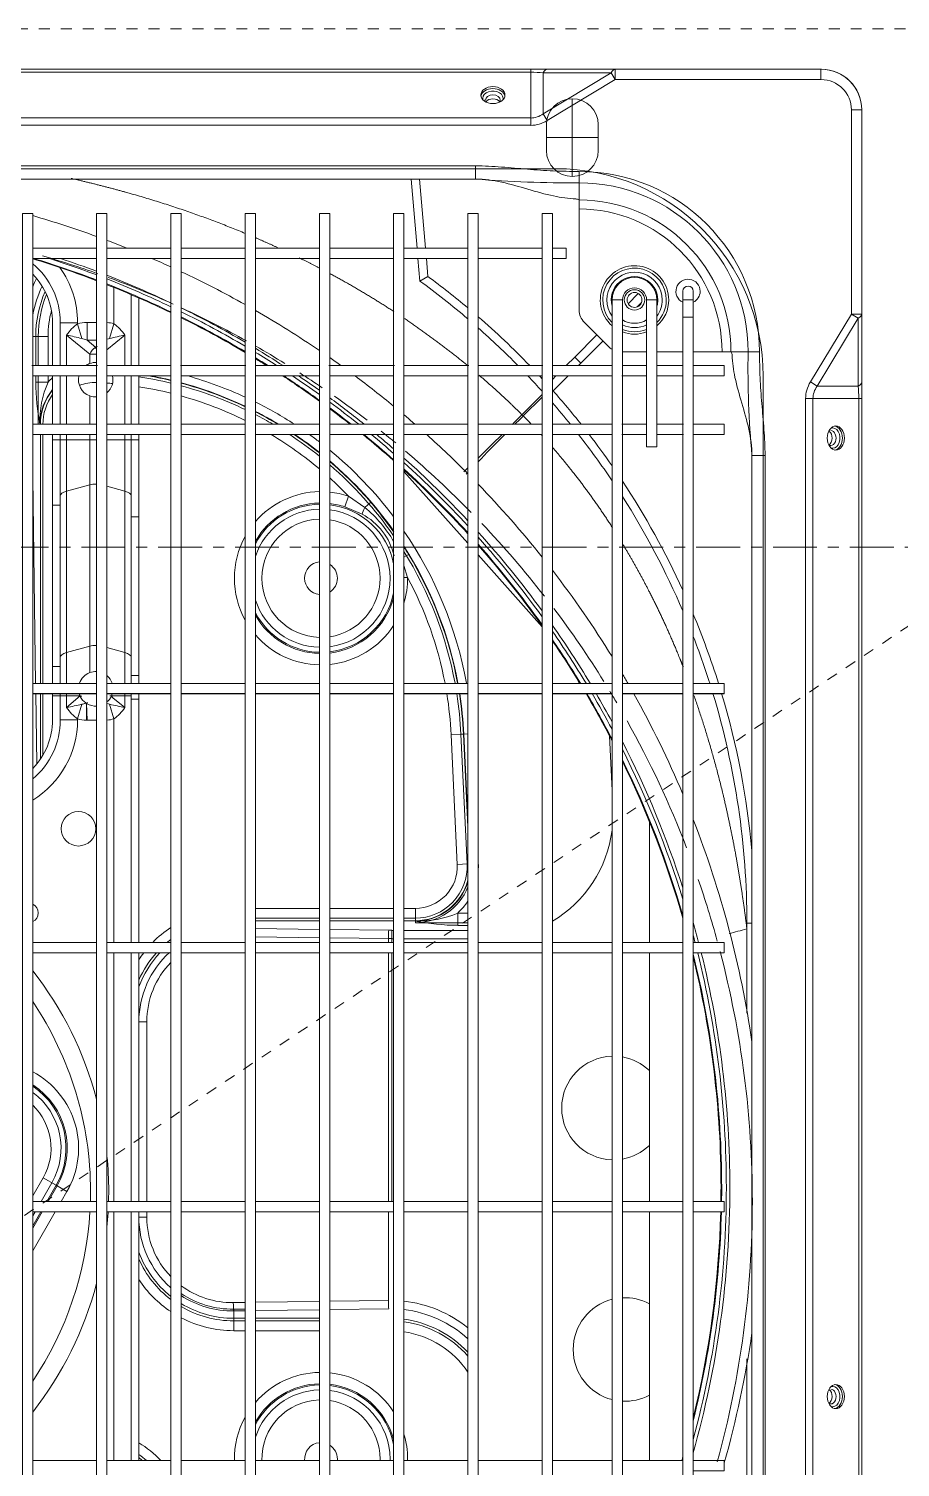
# Model space of a CAD drawing. Header units: millimetres. Extents: x 147808 to 199769, y -28592 to 9935.
# Drawn here: x 181330.5 to 181582.7, y -4916.3 to -4500 of the extents above; entities that cross this region are included whole.
import ezdxf

# ---------------------------------------------------------------- set-up
doc = ezdxf.new("R2010")
doc.units = ezdxf.units.MM
for name, pattern in [('Dash', [6.35, 3.175, -3.175]), ('划线', [6.35, 3.175, -3.175]), ('轴网线', [22.24, 12.7, -3.18, 3.18, -3.18])]:
    doc.linetypes.add(name, pattern=pattern)
for name, color, linetype, lineweight in [('A-DETL-____-WIDE', 7, 'Continuous', 80), ('G-XREF-____-OTLN', 7, 'Continuous', 5), ('M-EQPM-____-HDLN', 7, '划线', 5), ('M-EQPM-____-OTLN', 7, 'Continuous', 5), ('S-GRID-____-OTLN', 7, 'Continuous', 5)]:
    doc.layers.add(name, color=color, linetype=linetype, lineweight=lineweight)

# ---------------------------------------------------------------- blocks, each defined once
blk = doc.blocks.new('TJ空调外机 - TJ空调外机1800_1200-1400100-一层给排水_消防平面图')
at = {"layer": 'M-EQPM-____-HDLN', "color": 251, "linetype": 'Dash', "true_color": 0x515151}
for p, q in [((900, 600), (-900, -600)), ((-900, 600), (900, 600))]:
    blk.add_line(p, q, dxfattribs=at)
blk = doc.blocks.new('YXQH_AR_B9-20_rvt-1-一层给排水_消防平面图')
at = {"layer": 'S-GRID-____-OTLN', "color": 173, "linetype": '轴网线', "true_color": 0x5151ff}
blk.add_line((198349.77, -4650), (148741.56, -4650), dxfattribs=at)
at = {"color": 173, "lineweight": 5, "true_color": 0x5151ff}
blk.add_blockref('TJ空调外机 - TJ空调外机1800_1200-1400100-一层给排水_消防平面图', (180944.35, -5100), dxfattribs=at)
blk = doc.blocks.new('RUXYQ18BA - top_dwg-2871796-一层给排水_消防平面图')
at = {"layer": 'A-DETL-____-WIDE'}
for p, q in [((1190.52, 71.62), (1190.64, 71.55)), ((1336.82, 71.43), (1336.8, 71.43))]:
    blk.add_line(p, q, dxfattribs=at)
for start, end in [(204.4793, 206.0117), (333.9883, 335.5207)]:
    blk.add_arc((1193.15, 75.87), 5, start, end, dxfattribs=at)
for centre, major_axis, ratio, start_param, end_param in [((1308.1, 246.24), (2.15, 0), 0.707107, 3.141593, 3.158144), ((1193.15, 172.76), (-1.75, 2.12), 0.536964, 5.169215, 5.289217)]:
    blk.add_ellipse(centre, major_axis=major_axis, ratio=ratio, start_param=start_param, end_param=end_param, dxfattribs=at)
at = {"layer": 'G-XREF-____-OTLN', "color": 5, "true_color": 0x0000ff}
for p, q in [((1331.09, 224.16), (1331.09, 246.65)), ((1323.6, 235.4), (1338.59, 235.4))]:
    blk.add_line(p, q, dxfattribs=at)
at = {"layer": 'G-XREF-____-OTLN'}
for p, q in [((1323.6, 239.15), (1323.6, 231.66)), ((1338.59, 231.66), (1338.59, 239.15)), ((1303.1, 223.41), (893.27, 223.41)), ((1286.16, 203.41), (1284.43, 223.41)), ((1286.84, 223.41), (1288.58, 203.41)), ((1193.4, 203.41), (1174.91, 203.41)), ((1174.91, 200.42), (1193.4, 200.42)), ((1214.89, 203.41), (1196.4, 203.41)), ((1196.4, 200.42), (1214.89, 200.42)), ((1236.38, 203.41), (1217.89, 203.41)), ((1217.89, 200.42), (1236.38, 200.42)), ((1257.87, 203.41), (1239.38, 203.41)), ((1239.38, 200.42), (1257.87, 200.42)), ((1279.36, 203.41), (1260.87, 203.41)), ((1260.87, 200.42), (1279.36, 200.42)), ((1300.86, 203.41), (1282.36, 203.41)), ((1282.36, 200.42), (1300.86, 200.42)), ((1322.35, 203.41), (1303.85, 203.41)), ((1303.85, 200.42), (1322.35, 200.42)), ((1203.39, 189.94), (1203.39, 169.43)), ((1205.64, 188.97), (1205.64, 169.43)), ((1342.59, 188.42), (1342.59, -336.37)), ((1345.59, -336.37), (1345.59, 188.42)), ((1347.24, 187.33), (1350.18, 190.27)), ((1351.09, 187.65), (1349.86, 186.41)), ((1180.65, 181.83), (1180.65, 169.43)), ((1182.9, 181.83), (1182.9, 169.43)), ((1334.56, 181.96), (1341.63, 174.89)), ((1176.51, 177.88), (1176.51, 169.43)), ((1331.77, 171.86), (1338.21, 178.3)), ((1345.59, 173.43), (1352.59, 173.43)), ((1355.58, 173.43), (1363.08, 173.43)), ((1193.4, 169.43), (1174.91, 169.43)), ((1214.89, 169.43), (1196.4, 169.43)), ((1236.38, 169.43), (1217.89, 169.43)), ((1257.87, 169.43), (1239.38, 169.43)), ((1279.36, 169.43), (1260.87, 169.43)), ((1300.86, 169.43), (1282.36, 169.43)), ((1322.35, 169.43), (1303.85, 169.43)), ((1342.59, 169.43), (1325.35, 169.43)), ((1352.59, 169.43), (1345.59, 169.43)), ((1363.08, 169.43), (1355.58, 169.43)), ((1174.91, 166.43), (1193.4, 166.43)), ((1176.51, 166.43), (1176.51, 152.43)), ((1180.65, 166.43), (1180.65, 152.43)), ((1182.9, 166.43), (1182.9, 152.43)), ((1196.4, 166.43), (1214.89, 166.43)), ((1203.39, 166.43), (1203.39, 152.43)), ((1205.64, 166.43), (1205.64, 152.43)), ((1217.89, 166.43), (1236.38, 166.43)), ((1239.38, 166.43), (1257.87, 166.43)), ((1260.87, 166.43), (1279.36, 166.43)), ((1282.36, 166.43), (1300.86, 166.43)), ((1303.85, 166.43), (1322.35, 166.43)), ((1325.35, 165.44), (1326.34, 166.43)), ((1329.87, 166.43), (1325.35, 161.9)), ((1325.35, 166.43), (1342.59, 166.43)), ((1345.59, 166.43), (1352.59, 166.43)), ((1355.58, 166.43), (1363.08, 166.43)), ((1193.4, 152.43), (1174.91, 152.43)), ((1214.89, 152.43), (1196.4, 152.43)), ((1236.38, 152.43), (1217.89, 152.43)), ((1257.87, 152.43), (1239.38, 152.43)), ((1279.36, 152.43), (1260.87, 152.43)), ((1300.86, 152.43), (1282.36, 152.43)), ((1322.35, 152.43), (1303.85, 152.43)), ((1342.59, 152.43), (1325.35, 152.43)), ((1352.59, 152.43), (1345.59, 152.43)), ((1363.08, 152.43), (1355.58, 152.43)), ((1174.91, 149.44), (1193.4, 149.44)), ((1177.85, 149.44), (1177.85, 77.46)), ((1196.4, 149.44), (1214.89, 149.44)), ((1217.89, 149.44), (1236.38, 149.44)), ((1239.38, 149.44), (1257.87, 149.44)), ((1260.87, 149.44), (1279.36, 149.44)), ((1282.36, 149.44), (1300.86, 149.44)), ((1303.85, 149.44), (1322.35, 149.44)), ((1325.35, 149.44), (1342.59, 149.44)), ((1345.59, 149.44), (1352.59, 149.44)), ((1355.58, 149.44), (1363.08, 149.44)), ((1383.07, -291.39), (1383.07, 143.44)), ((1193.4, 77.46), (1174.91, 77.46)), ((1214.89, 77.46), (1196.4, 77.46)), ((1236.38, 77.46), (1217.89, 77.46)), ((1257.87, 77.46), (1239.38, 77.46)), ((1279.36, 77.46), (1260.87, 77.46)), ((1300.86, 77.46), (1282.36, 77.46)), ((1322.35, 77.46), (1303.85, 77.46)), ((1342.59, 77.46), (1325.35, 77.46)), ((1363.08, 77.46), (1345.59, 77.46)), ((1174.91, 74.47), (1193.4, 74.47)), ((1177.85, 74.47), (1177.85, 56.66)), ((1196.4, 74.47), (1214.89, 74.47)), ((1217.89, 74.47), (1236.38, 74.47)), ((1239.38, 74.47), (1257.87, 74.47)), ((1260.87, 74.47), (1279.36, 74.47)), ((1282.36, 74.47), (1300.86, 74.47)), ((1303.85, 74.47), (1322.35, 74.47)), ((1325.35, 74.47), (1342.59, 74.47)), ((1345.59, 74.47), (1363.08, 74.47)), ((1298.84, 62.71), (1300.63, 25.2)), ((1353.38, 2.49), (1353.38, 37.47)), ((1239.38, 9.5), (1257.87, 9.5)), ((1260.87, 9.5), (1279.36, 9.5)), ((1282.36, 9.5), (1285.65, 9.5)), ((1285.65, 8.16), (1300.86, 8.16)), ((1193.4, 2.49), (1174.91, 2.49)), ((1214.89, 2.49), (1196.4, 2.49)), ((1236.38, 2.49), (1217.89, 2.49)), ((1257.87, 2.49), (1239.38, 2.49)), ((1279.36, 2.49), (1260.87, 2.49)), ((1300.86, 2.49), (1282.36, 2.49)), ((1322.35, 2.49), (1303.85, 2.49)), ((1342.59, 2.49), (1325.35, 2.49)), ((1363.08, 2.49), (1345.59, 2.49)), ((1174.91, -0.5), (1193.4, -0.5)), ((1196.4, -0.5), (1214.89, -0.5)), ((1203.39, -72.48), (1203.39, -0.5)), ((1205.64, -72.48), (1205.64, -0.5)), ((1217.89, -0.5), (1236.38, -0.5)), ((1239.38, -0.5), (1257.87, -0.5)), ((1260.87, -0.5), (1279.36, -0.5)), ((1282.36, -0.5), (1300.86, -0.5)), ((1303.85, -0.5), (1322.35, -0.5)), ((1325.35, -0.5), (1342.59, -0.5)), ((1345.59, -0.5), (1363.08, -0.5)), ((1353.38, -72.48), (1353.38, -0.5)), ((1180.43, -67.06), (1177.31, -72.48)), ((1193.4, -72.48), (1174.91, -72.48)), ((1214.89, -72.48), (1196.4, -72.48)), ((1236.38, -72.48), (1217.89, -72.48)), ((1257.87, -72.48), (1239.38, -72.48)), ((1279.36, -72.48), (1260.87, -72.48)), ((1300.86, -72.48), (1282.36, -72.48)), ((1322.35, -72.48), (1303.85, -72.48)), ((1342.59, -72.48), (1325.35, -72.48)), ((1363.08, -72.48), (1345.59, -72.48)), ((1174.91, -75.47), (1193.4, -75.47)), ((1175.58, -75.47), (1174.91, -76.64)), ((1196.4, -75.47), (1214.89, -75.47)), ((1203.39, -147.45), (1203.39, -75.47)), ((1205.64, -147.45), (1205.64, -75.47)), ((1217.89, -75.47), (1236.38, -75.47)), ((1239.38, -75.47), (1257.87, -75.47)), ((1260.87, -75.47), (1279.36, -75.47)), ((1282.36, -75.47), (1300.86, -75.47)), ((1303.85, -75.47), (1322.35, -75.47)), ((1325.35, -75.47), (1342.59, -75.47)), ((1345.59, -75.47), (1363.08, -75.47)), ((1353.38, -147.45), (1353.38, -75.47)), ((1233.09, -103.67), (1236.38, -103.62)), ((1236.38, -107.05), (1233.09, -107.05)), ((1257.87, -107.05), (1239.38, -107.05)), ((1193.4, -147.45), (1174.91, -147.45)), ((1214.89, -147.45), (1196.4, -147.45)), ((1236.38, -147.45), (1217.89, -147.45)), ((1257.87, -147.45), (1239.38, -147.45)), ((1279.36, -147.45), (1260.87, -147.45)), ((1300.86, -147.45), (1282.36, -147.45)), ((1322.35, -147.45), (1303.85, -147.45)), ((1342.59, -147.45), (1325.35, -147.45))]:
    blk.add_line(p, q, dxfattribs=at)
at = {"layer": 'G-XREF-____-OTLN', "color": 251, "true_color": 0x666666}
for p, q in [((1342.59, 188.42), (1345.59, 188.42)), ((1355.58, 188.42), (1352.59, 188.42)), ((1363.08, 188.42), (1366.08, 188.42)), ((1175.78, 169.43), (1175.78, 177.88)), ((1191.4, 172.76), (1191.4, 170.01)), ((1184.72, 166.43), (1184.72, 152.43)), ((1201.58, 166.43), (1201.58, 152.43)), ((1191.4, 160.65), (1191.4, 152.43)), ((1413.98, 159.89), (1414.86, 159.89)), ((1177.12, 77.46), (1177.12, 149.44)), ((1300.86, 118), (1282.36, 138.76)), ((1174.91, 136.89), (1175.74, 77.46)), ((1201.58, 133.04), (1196.4, 134.51)), ((1182.9, 129.06), (1180.65, 129.06)), ((1205.64, 125.63), (1203.39, 125.63)), ((1282.36, 113.98), (1283.71, 114.79)), ((1322.35, 93.86), (1303.85, 114.63)), ((1191.4, 88.23), (1184.72, 86.34)), ((1201.58, 86.34), (1196.4, 87.81)), ((1182.9, 82.37), (1180.65, 82.37)), ((1203.39, 79.77), (1205.64, 79.77)), ((1175.78, 74.47), (1176.07, 54.13)), ((1177.12, 55.52), (1177.12, 74.47)), ((1205.64, 72.91), (1203.39, 72.91)), ((1336.82, 71.43), (1336.8, 71.43)), ((1299.58, 62.74), (1300.86, 35.91)), ((1300.86, 38.19), (1299.69, 62.75)), ((1341.83, 62.31), (1342.59, 46.41)), ((1303.85, 25.96), (1303.88, 25.36)), ((1239.38, 12.33), (1257.87, 12.33)), ((1257.87, 8.76), (1239.38, 8.76)), ((1260.87, 12.33), (1279.36, 12.33)), ((1279.36, 8.76), (1260.87, 8.76)), ((1285.65, 8.76), (1282.36, 8.76)), ((1285.65, 8.16), (1285.65, 9.5)), ((1239.38, 6.52), (1257.87, 6.26)), ((1260.87, 6.22), (1277.97, 5.98)), ((1282.36, 5.97), (1300.86, 5.97)), ((1383.07, 8.03), (1381.62, 8.03)), ((1257.87, 3.85), (1239.38, 4.11)), ((1278.83, 3.56), (1278.83, 2.49)), ((1300.86, 3.56), (1282.36, 3.56)), ((1198.4, -0.5), (1198.4, -72.48)), ((1277.84, -72.48), (1277.84, -0.5)), ((1278.83, -0.5), (1278.83, -72.48)), ((1181.44, -75.47), (1174.91, -86.79)), ((1174.91, -80.22), (1177.64, -75.47)), ((1177.24, -75.47), (1174.91, -79.52)), ((1198.4, -75.47), (1198.4, -147.45)), ((1232.96, -101.75), (1236.38, -101.7)), ((1233.09, -103.67), (1233.09, -107.05)), ((1239.38, -101.66), (1257.87, -101.4)), ((1257.87, -103.82), (1239.38, -104.07)), ((1277.97, -103.53), (1260.87, -103.77)), ((1233.09, -106.31), (1236.38, -106.31)), ((1239.38, -106.31), (1257.87, -106.31)), ((1257.87, -109.89), (1239.38, -109.89))]:
    blk.add_line(p, q, dxfattribs=at)
at = {"layer": 'G-XREF-____-OTLN', "flags": 128}
for points in [[(183.55, 255.19), (243.11, 255.19), (262.78, 255.19), (267.56, 255.19), (1319.06, 255.19), (1323.84, 255.19), (1343.51, 255.19), (1403.06, 255.19)], [(1414.86, 243.4), (1414.86, 184.34), (1414.86, 164.68), (1414.86, 159.89), (1414.86, -417.8), (1414.86, -422.58), (1414.86, -442.24)], [(1333.09, 216.98), (1333.09, 214.75), (1333.09, 185.49)], [(1286.41, 200.42), (1286.98, 193.89), (1289.29, 195.2), (1288.84, 200.42)], [(1325.35, 200.42), (1329.34, 200.42), (1329.34, 203.41), (1325.35, 203.41)], [(1352.59, 188.42), (1352.59, 145.94), (1355.58, 145.94), (1355.58, 188.42)], [(1363.08, 190.92), (1363.08, 188.42), (1363.08, -336.37), (1363.08, -338.87)], [(1366.08, -338.87), (1366.08, -336.37), (1366.08, 188.42), (1366.08, 190.92)], [(1339.98, 176.54), (1333.54, 170.1), (1332.87, 169.43)], [(1329.34, 169.43), (1331.77, 171.86), (1333.54, 170.1)], [(1366.08, 173.43), (1374.42, 173.43), (1376.65, 173.43)], [(1366.08, 166.43), (1375.08, 166.43), (1375.08, 169.43), (1366.08, 169.43)], [(1366.08, 149.44), (1375.08, 149.44), (1375.08, 152.43), (1366.08, 152.43)], [(1180.65, 149.44), (1180.65, 147.91), (1180.65, 129.06), (1180.65, 82.37), (1180.65, 77.46)], [(1182.9, 149.44), (1182.9, 147.91), (1182.9, 129.06), (1182.9, 82.37), (1182.9, 77.46)], [(1203.39, 77.46), (1203.39, 79.77), (1203.39, 125.63), (1203.39, 147.91), (1203.39, 149.44)], [(1205.64, 77.46), (1205.64, 79.77), (1205.64, 125.63), (1205.64, 147.91), (1205.64, 149.44)], [(1366.08, 74.47), (1375.08, 74.47), (1375.08, 77.46), (1366.08, 77.46)], [(1180.65, 74.47), (1180.65, 73.8), (1180.65, 66.87)], [(1182.9, 74.47), (1182.9, 73.8), (1182.9, 66.87)], [(1190.28, 71.78), (1190.52, 71.62), (1190.64, 71.55)], [(1203.39, 2.49), (1203.39, 72.91), (1203.39, 74.47)], [(1205.64, 2.49), (1205.64, 72.91), (1205.64, 74.47)], [(1381.62, -18.02), (1381.62, 6.38), (1381.62, 8.03)], [(1366.08, -0.5), (1375.08, -0.5), (1375.08, 2.49), (1366.08, 2.49)], [(1366.08, -75.47), (1375.08, -75.47), (1375.08, -72.48), (1366.08, -72.48)], [(1381.62, -300.94), (1381.62, -184.51), (1381.62, -118)], [(1345.59, -147.45), (1362.99, -147.45), (1363.08, -147.13)], [(1366.08, -150.44), (1375.08, -150.44), (1375.08, -147.45), (1366.08, -147.45)]]:
    blk.add_lwpolyline(points, dxfattribs=at)
at = {"layer": 'G-XREF-____-OTLN', "color": 251, "true_color": 0x666666, "flags": 128}
for points in [[(267.56, 241.08), (1319.06, 241.08), (1319.06, 254.32), (1319.06, 255.19)], [(1319.06, 241.08), (1319.06, 238.96), (267.56, 238.96), (267.56, 241.08), (267.56, 254.32), (1319.06, 254.32)], [(1403.06, 255.19), (1403.06, 252.2), (1343.51, 252.2), (1323.84, 240.34), (1322.67, 242.29), (1342.33, 254.15), (1322.67, 254.15), (1322.67, 242.29)], [(1343.51, 255.19), (1343.51, 252.2), (1342.33, 254.15)], [(1401.96, 163.5), (1400.01, 164.68), (1411.86, 184.34), (1411.86, 243.4), (1414.86, 243.4)], [(893.27, 223.41), (893.27, 227.21), (1303.1, 227.21), (1303.1, 223.41)], [(1333.09, 225.6), (1333.09, 222.31), (1333.09, 217.64), (1333.09, 217.35), (1333.09, 216.98)], [(1198.4, 192.01), (1198.4, 181.54), (1197.16, 177.29)], [(1413.81, 183.16), (1411.86, 184.34), (1414.86, 184.34)], [(1182.9, 181.83), (1187.9, 181.83), (1187.9, 181.54), (1189.14, 177.29)], [(1193.4, 181.9), (1190.64, 181.9), (1190.64, 176.77)], [(1176.51, 177.88), (1174.91, 177.88), (1175.78, 177.88), (1179.35, 177.88), (1179.35, 169.43)], [(1193.4, 172.76), (1191.4, 172.76), (1184.72, 178.27), (1184.72, 169.43)], [(1193.4, 174.91), (1193.15, 174.7), (1190.64, 176.77), (1193.4, 176.77)], [(1196.4, 174), (1201.58, 178.27), (1201.58, 169.43)], [(1376.65, 173.43), (1377.01, 173.43), (1377.3, 173.43), (1381.98, 173.43), (1385.27, 173.43)], [(1179.35, 166.43), (1179.35, 164.65), (1175.78, 164.65), (1175.78, 166.43)], [(1322.35, 160.3), (1316.89, 154.84), (1316.51, 155.21), (1322.35, 161.04)], [(1400.74, -417.8), (1398.62, -417.8), (1398.62, 159.89), (1400.74, 159.89), (1400.74, -417.8), (1413.98, -417.8), (1414.86, -417.8)], [(1413.98, -417.8), (1413.98, 159.89), (1400.74, 159.89)], [(1193.4, 147.91), (1191.4, 147.91), (1191.4, 134.93), (1184.72, 133.04), (1184.72, 147.91), (1182.9, 147.91), (1180.65, 147.91)], [(1191.4, 149.44), (1191.4, 147.91), (1184.72, 147.91), (1184.72, 149.44)], [(1201.58, 149.44), (1201.58, 147.91), (1196.4, 147.91)], [(1205.64, 147.91), (1203.39, 147.91), (1201.58, 147.91), (1201.58, 133.04), (1201.58, 86.34), (1201.58, 77.46)], [(1383.07, 143.44), (1386.87, 143.44), (1386.87, -291.39), (1383.07, -291.39)], [(1191.4, 134.93), (1191.4, 88.23), (1191.4, 80.55)], [(1184.72, 133.04), (1184.72, 86.34), (1184.72, 77.46)], [(1270.23, 126.43), (1265.26, 128.52), (1266.31, 131.64), (1271.02, 128.35), (1272.76, 129.85)], [(1282.36, 111.55), (1283.41, 108.1), (1282.36, 108.09)], [(1184.72, 74.47), (1184.72, 73.8), (1184.72, 70.43), (1188.6, 73.8), (1184.72, 73.8), (1182.9, 73.8), (1180.65, 73.8)], [(1182.9, 66.87), (1187.9, 66.87), (1187.9, 67.16), (1189.14, 71.41)], [(1190.64, 66.8), (1190.52, 71.62), (1190.43, 66.8), (1190.64, 66.8), (1193.4, 66.8)], [(1198.4, 2.49), (1198.4, 67.16), (1197.16, 71.41)], [(1197.7, 73.8), (1201.58, 73.8), (1201.58, 70.43), (1197.64, 73.68)], [(1201.58, 74.47), (1201.58, 73.8), (1203.39, 73.8)], [(1300.63, 25.2), (1300.86, 25.21), (1297.8, 25.07), (1296.01, 62.57), (1299.58, 62.74)], [(1300.86, 62.8), (1299.58, 62.74), (1298.84, 62.71)], [(1282.36, 12.33), (1285.65, 12.33), (1285.65, 8.76)], [(1300.86, 10.99), (1297.94, 10.99), (1297.94, 7.42), (1300.86, 7.42)], [(1279.36, 5.97), (1278.83, 5.97), (1278.83, 3.56), (1279.36, 3.56)], [(1277.84, 2.49), (1277.84, 3.57), (1260.87, 3.8)], [(1205.64, -20.49), (1207.92, -20.49), (1207.92, -72.48)], [(1180.43, -67.06), (1181.68, -67.79), (1177.93, -65.62), (1174.91, -70.87)], [(1181.98, -67.96), (1181.68, -67.79), (1178.98, -72.48)], [(1179.38, -72.48), (1181.98, -67.96), (1184.83, -69.6), (1183.17, -72.48)], [(1205.64, -77.06), (1207.92, -77.06), (1207.92, -75.47)], [(1260.87, -101.36), (1277.84, -101.12), (1277.84, -75.47)], [(1236.38, -104.12), (1233.09, -104.16), (1233.09, -106.31), (1233.09, -109.89), (1236.38, -109.89)]]:
    blk.add_lwpolyline(points, dxfattribs=at)
at = {"layer": 'G-XREF-____-OTLN', "flags": 128}
for points in [[(1174.91, 213.41), (1171.91, 213.41), (1171.91, -361.36), (1174.91, -361.36)], [(1196.4, 213.41), (1193.4, 213.41), (1193.4, -361.36), (1196.4, -361.36)], [(1217.89, 213.41), (1214.89, 213.41), (1214.89, -361.36), (1217.89, -361.36)], [(1239.38, 213.41), (1236.38, 213.41), (1236.38, -361.36), (1239.38, -361.36)], [(1260.87, 213.41), (1257.87, 213.41), (1257.87, -361.36), (1260.87, -361.36)], [(1282.36, 213.41), (1279.36, 213.41), (1279.36, -361.36), (1282.36, -361.36)], [(1303.85, 213.41), (1300.86, 213.41), (1300.86, -361.36), (1303.85, -361.36)], [(1325.35, 213.41), (1322.35, 213.41), (1322.35, -361.36), (1325.35, -361.36)]]:
    blk.add_lwpolyline(points, close=True, dxfattribs=at)
at = {"layer": 'G-XREF-____-OTLN', "color": 251, "true_color": 0x666666, "flags": 128}
blk.add_lwpolyline([(1413.81, 163.5), (1413.81, 183.16), (1401.96, 163.5)], close=True, dxfattribs=at)
at = {"layer": 'G-XREF-____-OTLN', "color": 251, "true_color": 0x666666}
blk.add_circle((1349.09, 188.42), 2.95, dxfattribs=at)
at = {"layer": 'G-XREF-____-OTLN'}
for centre, radius in [((1349.09, 188.42), 2.15), ((1188.15, 35.38), 5)]:
    blk.add_circle(centre, radius, dxfattribs=at)
for centre, radius, start, end in [((1403.06, 243.4), 11.8, 0, 90), ((1331.09, 239.15), 7.5, 0, 180), ((1331.09, 231.66), 7.5, 180, 360), ((1332.11, 216.33), 1.32, 50.1889, 90.8077), ((1332.6, 217.01), 0.489, 357.0216, 43.5686), ((1093.23, -68.44), 292.88, 70.0012, 73.8078), ((1093.23, -68.44), 292.88, 68.158, 69.3756), ((1093.23, -68.44), 280.89, 69.1081, 73.096), ((1093.23, -68.44), 281.09, 69.1236, 73.0377), ((1093.23, -68.44), 292.88, 65.4568, 66.6318), ((1160.66, 181.83), 22.24, 0, 50.1747), ((1160.66, 181.83), 19.99, 0, 44.5613), ((1093.23, -68.44), 292.88, 60.741, 64.8102), ((1093.23, -68.44), 281.09, 64.3539, 68.468), ((1093.23, -68.44), 280.89, 64.3343, 68.4519), ((1151.71, 8.32), 229.63, 49.4963, 53.91), ((1151.71, 8.17), 232.18, 50.0316, 53.6603), ((1349.09, 188.42), 6.5, 0, 180), ((1349.09, 188.42), 3.5, 0, 180), ((1364.58, 190.92), 3.5, 0, 244.6231), ((1364.58, 190.92), 1.5, 0, 180), ((1207.84, 177.88), 31.33, 157.3396, 180), ((1364.58, 190.92), 3.5, 295.3769, 0), ((1093.23, -68.44), 281.09, 59.3849, 63.6739), ((1093.23, -68.44), 280.89, 59.3607, 63.6537), ((1093.23, -68.44), 292.88, 55.7963, 60.0663), ((1151.71, 8.17), 232.18, 43.9904, 49.0591), ((1338.09, 185.49), 5, 180, 225.0001), ((1151.71, 8.32), 229.63, 44.5532, 48.5048), ((1345.16, 178.42), 5, 225.0001, 239.0549), ((1093.23, -68.44), 281.09, 57.8067, 58.6719), ((1093.23, -68.44), 280.89, 57.8715, 58.6471), ((1093.23, -68.44), 292.88, 54.3087, 55.0839), ((1376.68, 172.94), 0.491, 46.521, 92.8887), ((1376, 172.44), 1.33, 359.227, 39.7764), ((1193.15, 165.33), 5, 110.4923, 124.9771), ((1193.15, 165.33), 5, 87.1172, 110.4923), ((1193.15, 165.33), 5, 167.3273, 249.5077), ((1193.15, 165.33), 5, 310.5416, 12.6727), ((1189.01, 57.48), 109.96, 76.3881, 81.3005), ((1189.01, 57.48), 109.96, 64.4818, 74.7746), ((1093.23, -68.44), 280.89, 54.1162, 56.739), ((1093.23, -68.44), 281.09, 54.1456, 56.677), ((1093.23, -68.44), 292.88, 50.5417, 53.3151), ((1151.71, 8.32), 229.63, 42.0049, 43.5124), ((1151.71, 8.17), 232.18, 42.699, 42.9706), ((1192.85, 152.36), 14.99, 144.397, 180), ((1193.15, 165.33), 5, 249.5077, 272.9037), ((1152.01, 8.03), 229.61, 38.9712, 40.981), ((1151.85, 8.03), 232.17, 38.4619, 41.5745), ((1189.01, 57.48), 109.96, 59.7242, 62.7373), ((1093.23, -68.44), 281.09, 51.7947, 53.3878), ((1093.23, -68.44), 280.89, 51.8466, 53.3575), ((1093.23, -68.44), 292.88, 48.9513, 49.7777), ((1189.01, 57.48), 109.96, 51.2258, 56.7552), ((1093.23, -68.44), 280.89, 48.4972, 50.867), ((1093.23, -68.44), 281.09, 48.5333, 50.8169), ((1093.23, -68.44), 292.88, 44.8549, 48.0658), ((1152.01, 8.03), 229.61, 33.8988, 38.0151), ((1151.85, 8.03), 232.17, 34.7604, 37.5228), ((1189.01, 57.48), 109.96, 34.7439, 49.1921), ((1093.23, -68.44), 281.09, 42.384, 47.7123), ((1093.23, -68.44), 280.89, 42.3393, 47.6752), ((1093.23, -68.44), 292.88, 38.5308, 44.017), ((1151.85, 8.03), 232.17, 24.5216, 33.4404), ((1152.01, 8.03), 229.61, 23.1804, 32.5327), ((1258.34, 107.87), 19.99, 91.3513, 161.5468), ((1258.34, 107.87), 19.99, 0, 82.7374), ((1093.23, -68.44), 281.09, 35.4026, 41.4692), ((1093.23, -68.44), 280.89, 35.3452, 41.423), ((1258.34, 107.87), 4.75, 95.6985, 264.3015), ((1258.34, 107.87), 4.75, 95.6985, 264.3015), ((1189.01, 57.48), 109.96, 10.474, 31.8991), ((1258.34, 107.87), 4.75, 0, 57.84), ((1258.34, 107.87), 4.75, 0, 57.84), ((1093.23, -68.44), 292.88, 31.6372, 37.5791), ((1258.34, 107.87), 19.99, 277.2626, 0), ((1258.34, 107.87), 4.75, 302.16, 0), ((1258.34, 107.87), 4.75, 302.16, 0), ((1258.34, 107.87), 19.99, 198.4532, 268.6487), ((1151.85, 8.03), 232.17, 17.4027, 22.6728), ((1093.23, -68.44), 281.09, 31.2709, 34.3334), ((1093.23, -68.44), 280.89, 31.2957, 34.2736), ((1152.01, 8.03), 229.61, 17.603, 21.1989), ((1193.15, 75.87), 5, 110.4923, 161.0524), ((1193.15, 75.87), 5, 87.1046, 110.4923), ((1193.15, 75.87), 5, 18.8502, 49.133), ((1093.23, -68.44), 292.88, 29.8796, 30.5004), ((1193.15, 75.87), 5, 196.4559, 204.4793), ((1193.15, 75.87), 5, 204.4793, 206.0117), ((1193.15, 75.87), 5, 206.0117, 234.9829), ((1193.15, 75.87), 5, 239.8749, 272.9016), ((1193.15, 75.87), 5, 310.5814, 333.9883), ((1193.15, 75.87), 5, 333.9883, 335.5207), ((1193.15, 75.87), 5, 335.5207, 343.4442), ((1189.01, 57.48), 109.96, 2.7263, 8.8888), ((1093.23, -68.44), 280.89, 27.4087, 30.5825), ((1093.23, -68.44), 281.09, 27.4871, 30.5584), ((1093.23, -68.44), 292.88, 22.8754, 29.2053), ((1152.01, 8.03), 229.61, 360, 16.8196), ((1151.85, 8.03), 232.17, 5.1812, 16.6287), ((1160.66, 66.87), 22.24, 309.8253, 0), ((1160.66, 66.87), 19.99, 315.4387, 0), ((1093.23, -68.44), 281.09, 16.2569, 26.1318), ((1093.23, -68.44), 280.89, 16.1164, 26.0486), ((1093.23, -68.44), 292.88, 8.2659, 21.3158), ((1285.65, 24.49), 14.99, 270, 2.7263), ((1285.65, 24.49), 16.33, 270, 338.5569), ((1173.77, 11), 2.75, 0, 65.5133), ((1173.77, 11), 2.75, 294.4867, 0), ((1233.09, -20.49), 29.99, 127.3701, 129.9537), ((1233.09, -20.49), 29.99, 138.1976, 156.2477), ((1093.23, -68.44), 281.09, 360, 13.9075), ((1093.23, -68.44), 280.89, 360, 13.7418), ((1093.19, -69.57), 98.46, 360, 33.9065), ((1343, -45.44), 14.99, 91.5837, 268.4163), ((1343, -45.44), 14.99, 91.5837, 268.4163), ((1343, -45.44), 14.99, 46.1825, 80.0748), ((1343, -45.44), 14.99, 46.1825, 80.0748), ((1163.12, -57.07), 19.99, 330, 53.8744), ((1343, -45.44), 14.99, 279.9252, 313.8175), ((1343, -45.44), 14.99, 279.9252, 313.8175), ((1093.19, -69.57), 98.46, 358.3111, 0), ((1093.23, -68.44), 280.89, 359.1776, 0), ((1093.23, -68.44), 281.09, 359.1781, 0), ((1093.19, -69.57), 98.46, 326.0935, 356.5642), ((1093.23, -68.44), 280.89, 346.2582, 358.5657), ((1093.23, -68.44), 281.09, 346.0925, 358.5668), ((1233.09, -77.06), 29.99, 203.7523, 232.6299), ((1233.09, -77.06), 29.99, 239.5383, 270), ((1346.33, -115.33), 14.99, 104.4543, 255.5457), ((1346.33, -115.33), 14.99, 104.4543, 255.5457), ((1346.33, -115.33), 14.99, 61.9402, 92.8435), ((1346.33, -115.33), 14.99, 61.9402, 92.8435), ((1278.33, -137.04), 29.99, 41.3201, 82.2781), ((1093.23, -68.44), 292.88, 344.2189, 351.7341), ((1258.34, -147.03), 19.99, 91.3513, 161.5468), ((1258.34, -147.03), 19.99, 0, 82.7374), ((1346.33, -115.33), 14.99, 267.1565, 298.0598), ((1346.33, -115.33), 14.99, 267.1565, 298.0598), ((1258.34, -147.03), 4.75, 95.6985, 184.9891), ((1258.34, -147.03), 4.75, 95.6985, 184.9891), ((1258.34, -147.03), 4.75, 0, 57.84), ((1258.34, -147.03), 4.75, 0, 57.84), ((1188.37, -170.25), 29.99, 49.5139, 54.8342), ((1258.34, -147.03), 4.75, 355.0109, 0), ((1258.34, -147.03), 4.75, 355.0109, 0), ((1258.34, -147.03), 19.99, 358.8165, 0), ((1093.23, -68.44), 280.89, 343.6647, 343.8836)]:
    blk.add_arc(centre, radius, start, end, dxfattribs=at)
at = {"layer": 'G-XREF-____-OTLN', "color": 251, "true_color": 0x666666}
for centre, radius, start, end in [((1403.06, 243.4), 8.8, 0, 90), ((1333.09, 173.43), 52.17, 0, 90), ((1330.57, 564.02), 341.72, 265.3893, 270.4224), ((1333.09, 173.43), 48.88, 0, 90), ((1333.09, 239.32), 21.97, 269.6506, 270), ((1333.09, 173.43), 43.92, 0, 90), ((1333.09, 173.43), 41.32, 0, 90), ((1093.23, -68.44), 282.44, 69.2282, 72.1602), ((1093.23, -68.44), 283.44, 69.3049, 71.5427), ((1160.66, 181.83), 27.24, 0, 35.9241), ((1349.09, 188.42), 9.91, 0, 229.033), ((1349.09, 188.42), 9.2, 0, 225.0915), ((1349.09, 188.42), 8.02, 0, 215.9289), ((1207.84, 177.88), 35.92, 152.2635, 156.4567), ((1207.84, 177.88), 33.51, 154.3373, 169.3571), ((1093.23, -68.44), 283.44, 64.582, 68.6554), ((1093.23, -68.44), 282.44, 64.4856, 68.5762), ((1349.09, 188.42), 6.75, 0, 195.7757), ((1207.84, 177.88), 32.06, 156.1696, 180), ((1349.09, 188.42), 9.2, 314.9085, 0), ((1349.09, 188.42), 9.91, 310.967, 0), ((1349.09, 188.42), 6.75, 344.2243, 0), ((1349.09, 188.42), 8.02, 324.0711, 0), ((1207.84, 177.88), 28.49, 164.8237, 180), ((1093.23, -68.44), 283.44, 59.6658, 63.9089), ((1093.23, -68.44), 282.44, 59.5471, 63.8096), ((1196.64, 169.83), 14.61, 126.7634, 144.7135), ((1189.65, 169.83), 14.61, 35.2865, 53.2366), ((1349.09, 188.42), 6.75, 238.7898, 301.2102), ((1349.09, 188.42), 8.02, 244.15, 295.85), ((1349.09, 188.42), 9.2, 247.6576, 292.3424), ((1349.09, 188.42), 9.91, 249.3273, 290.6727), ((1242.31, 427.54), 255.84, 256.9915, 258.005), ((1143.99, 427.54), 255.84, 281.995, 283.0085), ((1093.23, -68.44), 283.44, 57.0592, 58.9609), ((1093.23, -68.44), 282.44, 57.3734, 58.8388), ((1398.98, 173.43), 21.97, 180, 180.3494), ((1665, 168.76), 283.07, 179.0557, 185.1325), ((1242.89, 165.17), 67.11, 180.4418, 190.999), ((1205.32, 153.33), 28.33, 156.4549, 181.9648), ((1192.85, 152.36), 15.84, 140.3355, 180), ((1192.85, 152.36), 18.25, 131.9115, 137.6832), ((1192.85, 152.36), 12.16, 87.6871, 111.2977), ((1189.01, 57.48), 107.12, 85.1764, 86.0468), ((1189.01, 57.48), 107.12, 76.0203, 81.0681), ((1189.01, 57.48), 110.69, 76.4802, 79.8357), ((1189.01, 57.48), 110.8, 76.4936, 79.5277), ((1189.01, 57.48), 110.8, 64.6897, 74.8932), ((1189.01, 57.48), 110.69, 64.6631, 74.8781), ((1189.01, 57.48), 113.21, 65.266, 74.2334), ((1093.23, -68.44), 282.44, 54.3437, 56.2619), ((1093.23, -68.44), 283.44, 54.4885, 55.9606), ((1192.85, 152.36), 15.73, 140.8141, 180), ((1189.01, 57.48), 107.12, 63.7549, 74.3611), ((1189.01, 57.48), 113.21, 57.0099, 63.5835), ((1093.23, -68.44), 283.44, 51.1946, 53.7403), ((1093.23, -68.44), 282.44, 51.4474, 53.5914), ((1189.01, 57.48), 110.8, 58.9857, 62.9617), ((1189.01, 57.48), 110.69, 59.0791, 62.9331), ((1189.01, 57.48), 107.12, 49.9957, 59.1478), ((1189.01, 57.48), 110.69, 51.5306, 56.1795), ((1189.01, 57.48), 110.8, 51.5751, 56.096), ((1189.01, 57.48), 113.21, 52.5378, 54.319), ((1093.23, -68.44), 282.44, 48.7753, 50.4815), ((1093.23, -68.44), 283.44, 48.9521, 50.2372), ((1189.01, 57.48), 113.21, 37.0539, 50.6004), ((1189.01, 57.48), 110.8, 35.3675, 49.5673), ((1189.01, 57.48), 110.69, 40.8331, 49.5195), ((1093.23, -68.44), 283.44, 42.9024, 48.1433), ((1093.23, -68.44), 282.44, 42.6838, 47.9614), ((1189.01, 57.48), 107.12, 43.8163, 47.8681), ((1258.34, 107.87), 25.07, 91.0775, 139.15), ((1258.34, 107.87), 21.78, 91.2403, 150.5362), ((1258.34, 107.87), 21.43, 91.2603, 152.2186), ((1258.34, 107.87), 25.07, 71.4864, 84.2143), ((1258.34, 107.87), 21.78, 71.4864, 83.3367), ((1258.34, 107.87), 21.43, 11.2909, 83.2286), ((1165.05, 40.06), 140.23, 35.3581, 39.8153), ((1258.34, 107.87), 17.11, 91.5793, 268.4207), ((1261.68, 110.29), 18.26, 12.8662, 62.0849), ((1248.22, 100.51), 35.98, 30.0428, 50.6813), ((1258.34, 107.87), 17.11, 0, 81.5039), ((1189.01, 57.48), 113.21, 10.1695, 34.4563), ((1093.23, -68.44), 283.44, 36.0662, 42.0043), ((1258.34, 107.87), 25.07, 151.1681, 208.8319), ((1165.05, 40.06), 140.23, 32.2036, 33.2302), ((1189.01, 57.48), 110.8, 10.3935, 32.5927), ((1093.23, -68.44), 282.44, 35.7868, 41.7787), ((1189.01, 57.48), 110.69, 10.4038, 31.1857), ((1258.34, 107.87), 17.11, 278.4961, 0), ((1258.34, 107.87), 25.07, 343.3439, 0.5325), ((1189.01, 57.48), 107.12, 10.7548, 28.2025), ((1258.34, 107.87), 21.43, 276.7714, 348.7091), ((1258.34, 107.87), 21.78, 276.6633, 344.8085), ((1258.34, 107.87), 21.43, 207.7814, 268.7397), ((1258.34, 107.87), 21.78, 209.4638, 268.7597), ((1258.34, 107.87), 25.07, 275.7857, 326.9745), ((1093.23, -68.44), 283.44, 30.9826, 35.0234), ((1093.23, -68.44), 282.44, 31.1044, 34.733), ((1258.34, 107.87), 25.07, 220.85, 268.9225), ((1305.51, 69.94), 28.49, 15.3204, 17.0774), ((1242.31, -178.85), 255.84, 101.995, 103.0085), ((1143.99, -178.85), 255.84, 76.9915, 78.005), ((1189.01, 57.48), 107.12, 2.7263, 9.1263), ((1189.01, 57.48), 110.69, 2.7263, 8.8293), ((1189.01, 57.48), 110.8, 2.7263, 8.8206), ((1093.23, -68.44), 282.44, 28.0099, 30.3966), ((1093.23, -68.44), 283.44, 28.3874, 30.2781), ((1160.66, 66.87), 27.24, 301.5294, 0), ((1196.64, 78.87), 14.61, 215.2865, 233.2366), ((1189.65, 78.87), 14.61, 306.7634, 324.7135), ((1093.23, -68.44), 283.44, 17.8149, 27.0849), ((1093.23, -68.44), 282.44, 17.1727, 26.6857), ((1306.96, 39.48), 35.92, 300.7935, 352.7229), ((1285.65, 24.49), 12.16, 270, 2.7263), ((1285.65, 24.49), 18.25, 355.7872, 2.7263), ((1285.65, 24.49), 15.73, 270, 345.1423), ((1285.65, 24.49), 15.84, 270, 343.7296), ((1285.65, 24.49), 18.25, 312.3168, 326.4068), ((1286.62, 36.96), 28.33, 268.0352, 293.5451), ((1298.46, 74.53), 67.11, 259.001, 269.5582), ((1233.09, -20.49), 32.83, 123.6754, 135.5497), ((1093.23, -68.44), 283.44, 14.4939, 15.713), ((1093.23, -68.44), 282.44, 14.5463, 14.9755), ((1232.74, -20.49), 27.11, 132.3591, 179.9971), ((1233.09, -20.49), 32.83, 142.4874, 146.7371), ((1233.09, -20.49), 29.25, 136.8979, 159.7642), ((1093.23, -68.44), 282.44, 360, 13.9187), ((1093.23, -68.44), 283.44, 360, 13.8686), ((1093.19, -69.57), 103.71, 14.9247, 38.0055), ((1163.12, -57.07), 25.07, 330, 61.9574), ((1163.12, -57.07), 21.78, 330, 57.2393), ((1163.12, -57.07), 21.43, 330, 56.6417), ((1163.12, -57.07), 17.11, 330, 46.4484), ((1093.19, -69.57), 103.71, 360, 5.6273), ((1093.19, -69.57), 103.71, 358.3966, 0), ((1093.23, -68.44), 283.44, 344.287, 0), ((1093.23, -68.44), 282.44, 345.0245, 0), ((1093.19, -69.57), 103.71, 354.3727, 356.7383), ((1232.74, -77.06), 27.11, 180.0029, 228.6647), ((1233.09, -77.06), 29.25, 200.2358, 231.5229), ((1233.09, -77.06), 32.83, 213.2629, 236.3246), ((1093.19, -69.57), 103.71, 321.9945, 345.0753), ((1232.74, -77.06), 27.11, 236.6361, 270.7357), ((1233.09, -77.06), 29.25, 238.6885, 270), ((1278.33, -137.04), 35.92, 51.1747, 83.5598), ((1278.33, -137.04), 33.51, 47.7699, 83.0937), ((1233.09, -77.06), 32.83, 242.4106, 270), ((1278.33, -137.04), 30.72, 42.8551, 82.4638), ((1278.33, -137.04), 27.15, 33.9488, 81.4652), ((1258.34, -147.03), 25.07, 91.0775, 139.15), ((1258.34, -147.03), 25.07, 33.0255, 84.2143), ((1258.34, -147.03), 21.78, 91.2403, 150.5362), ((1258.34, -147.03), 21.43, 91.2603, 152.2186), ((1258.34, -147.03), 21.78, 15.1915, 83.3367), ((1258.34, -147.03), 21.43, 11.2909, 83.2286), ((1258.34, -147.03), 17.11, 91.5793, 181.3832), ((1258.34, -147.03), 17.11, 0, 81.5039), ((1258.34, -147.03), 25.07, 151.1681, 180.9437), ((1258.34, -147.03), 25.07, 0, 16.6561), ((1188.37, -170.25), 32.83, 44.012, 58.2542), ((1188.37, -170.25), 29.25, 51.2295, 53.8141), ((1258.34, -147.03), 17.11, 358.6168, 0), ((1258.34, -147.03), 25.07, 359.0563, 0)]:
    blk.add_arc(centre, radius, start, end, dxfattribs=at)
for centre, major_axis, ratio, start_param, end_param in [((1319.06, 252.2), (9.2, 0), 0.230578, 1.1678, 1.570796), ((1323.84, 252.2), (0, 3), 0.516334, 0, 0.862606), ((1343.51, 252.2), (0, 3), 0.516334, 0, 0.862606), ((1308.1, 246.8), (2.95, 0), 0.707107, 6.019918, 9.424778), ((1308.1, 246.8), (2.95, 0), 0.707107, 3.141593, 3.40486), ((1308.1, 246.24), (2.15, 0), 0.707107, 0.000965, 3.141593), ((1308.1, 246.24), (2.15, 0), 0.707107, 3.141593, 3.158144), ((1319.06, 256.2), (0, 15.13), 0.60798, 3.141593, 3.544589), ((1319.06, 256.2), (0, 17.25), 0.707107, 3.141593, 3.544589), ((1411.86, 184.34), (3, 0), 0.516334, 5.420579, 6.283185), ((1199.2, 167.76), (-14.36, 11.85), 0.536964, 5.706357, 5.933046), ((1187.09, 167.76), (14.36, 11.85), 0.536964, 0.350139, 0.519498), ((1199.2, 167.76), (-11.36, 9.37), 0.186691, 5.706357, 5.933046), ((1187.09, 167.76), (11.36, 9.37), 0.186691, 0.350139, 0.474129), ((1193.15, 172.76), (1.75, 2.12), 0.536964, 0.993968, 1.987936), ((1193.15, 172.76), (-1.75, 2.12), 0.536964, 5.169215, 5.289217), ((1415.87, 159.89), (17.25, 0), 0.707107, 2.738596, 3.141593), ((1415.87, 159.89), (15.13, 0), 0.60798, 2.738596, 3.141593), ((1411.86, 164.68), (3, 0), 0.516334, 5.420579, 6.283185), ((1411.86, 159.89), (0, 9.2), 0.230578, 4.712389, 5.115386), ((1316.51, 156.39), (22.55, 22.69), 0.026137, 4.562452, 4.6861), ((1318.08, 154.84), (22.69, 22.56), 0.026137, 1.597086, 1.704486), ((1405.9, 148.44), (0, 2.15), 0.707107, 3.142557, 6.299737), ((1406.47, 148.44), (0, 2.95), 0.707107, 3.141593, 6.541555), ((1318.08, 154.84), (22.69, 22.56), 0.026137, 1.84011, 2.225391), ((1316.51, 156.39), (22.55, 22.69), 0.026137, 4.088391, 4.425381), ((1406.47, 148.44), (0, 2.95), 0.707107, 2.878357, 3.141593), ((1316.51, 156.39), (22.55, 22.69), 0.026137, 3.844725, 3.918566), ((1318.08, 154.84), (22.69, 22.56), 0.026137, 2.410318, 2.438882), ((1193.15, 134.2), (2.75, 0), 0.342874, 1.479762, 2.260763), ((1187.9, 131.72), (5, 0), 0.342874, 2.260763, 3.141593), ((1198.4, 131.72), (5, 0), 0.342874, 0, 0.880829), ((1272.01, 129.2), (1.8, 3.34), 0.12895, 1.897508, 2.613126), ((1193.15, 87.51), (2.75, 0), 0.342874, 1.479762, 2.260763), ((1187.9, 85.02), (5, 0), 0.342874, 2.260763, 3.141593), ((1198.4, 85.02), (5, 0), 0.342874, 0, 0.880829), ((1199.2, 80.94), (11.36, 9.37), 0.186691, 3.491732, 3.670179), ((1187.09, 80.94), (-11.36, 9.37), 0.186691, 2.667464, 2.791453), ((1199.2, 80.94), (14.36, 11.85), 0.536964, 3.491732, 3.702617), ((1187.09, 80.94), (-14.36, 11.85), 0.536964, 2.622095, 2.791453), ((1277.97, 3.57), (0.04, 2.5), 0.052331, 0.262167, 1.571531), ((1278.83, 10.34), (16.29, 0), 0.267949, 4.660029, 4.712389), ((1382.1, 6.38), (12.74, 3.3), 0.009211, 1.606682, 2.027005), ((1278.83, 7.93), (18.79, 0), 0.232318, 4.660029, 4.712389), ((1232.61, -20.49), (24.69, 0), 0.999901, 2.371359, 3.141593), ((1232.61, -77.06), (24.69, 0), 0.999901, 3.141593, 3.911826), ((1232.61, -77.06), (24.69, 0), 0.999901, 4.073494, 4.726432), ((1233.09, -101.75), (-0.04, 2.5), 0.052331, 1.570061, 2.879426), ((1277.97, -101.12), (-0.04, 2.5), 0.052331, 1.570061, 2.879426), ((1405.9, -128.95), (0, 2.15), 0.707107, 3.142557, 6.299737), ((1406.47, -128.95), (0, 2.95), 0.707107, 2.878356, 6.283185), ((1406.47, -128.95), (0, 2.95), 0.707107, 0, 0.25837)]:
    blk.add_ellipse(centre, major_axis=major_axis, ratio=ratio, start_param=start_param, end_param=end_param, dxfattribs=at)
at = {"layer": 'G-XREF-____-OTLN'}
for centre, major_axis in [((1308.1, 247.7), (3.5, 0)), ((1407.36, 148.44), (0, 3.5)), ((1407.36, -128.95), (0, 3.5))]:
    blk.add_ellipse(centre, major_axis=major_axis, ratio=0.707107, dxfattribs=at)
for centre, major_axis, ratio, start_param, end_param in [((1308.1, 247.13), (3.5, 0), 0.707107, 0.114528, 3.027065), ((1308.1, 245.11), (2.15, 0), 0.707107, 0.421495, 2.716531), ((1404.77, 148.44), (0, 2.15), 0.707107, 3.561886, 5.848844), ((1406.8, 148.44), (0, 3.5), 0.707107, 3.256126, 6.168652), ((1232.72, -77.06), (26.61, 0), 0.999901, 4.121313, 4.726432), ((1404.77, -128.95), (0, 2.15), 0.707107, 3.561886, 5.848844), ((1406.8, -128.95), (0, 3.5), 0.707107, 3.256129, 6.168649)]:
    blk.add_ellipse(centre, major_axis=major_axis, ratio=ratio, start_param=start_param, end_param=end_param, dxfattribs=at)
for points, knots in [([(1310.24, 246.24), (1310.24, 246.22), (1310.28, 246.07), (1310.19, 245.89), (1310.06, 245.73), (1310.06, 245.72)], [0, 0, 0, 0, 0.0376259, 0.300995, 0.3150279, 0.3150279, 0.3150279, 0.3150279]), ([(1303.1, 223.41), (1305.63, 223.41), (1308.15, 223.04), (1313.18, 221.94), (1315.69, 221.21), (1320.7, 219.75), (1323.19, 219.04), (1327.83, 218.05), (1329.96, 217.73), (1332.09, 217.65)], [0, 0, 0, 0, 0.258763, 0.258763, 0.517526, 0.517526, 0.776289, 0.776289, 1, 1, 1, 1]), ([(1377.32, 172.43), (1377.4, 170.3), (1377.71, 168.16), (1378.7, 163.53), (1379.42, 161.03), (1380.87, 156.02), (1381.61, 153.51), (1382.71, 148.48), (1383.07, 145.96), (1383.07, 143.44)], [0, 0, 0, 0, 0.223711, 0.223711, 0.482474, 0.482474, 0.741237, 0.741237, 1, 1, 1, 1]), ([(1405.9, 146.3), (1405.88, 146.3), (1405.73, 146.27), (1405.55, 146.35), (1405.39, 146.48), (1405.38, 146.49)], [0, 0, 0, 0, 0.0376259, 0.300995, 0.3193476, 0.3193476, 0.3193476, 0.3193476]), ([(1405.9, -131.08), (1405.88, -131.09), (1405.73, -131.12), (1405.55, -131.04), (1405.39, -130.9), (1405.38, -130.9)], [0, 0, 0, 0, 0.0376259, 0.300995, 0.3193476, 0.3193476, 0.3193476, 0.3193476])]:
    blk.add_open_spline(points, degree=3, knots=knots, dxfattribs=at)
at = {"layer": 'G-XREF-____-OTLN', "color": 251, "true_color": 0x666666}
for points, degree, knots in [([(1303.1, 227.21), (1305.61, 227.21), (1308.11, 227.07), (1313.1, 226.7), (1315.6, 226.46), (1320.59, 226.06), (1323.08, 225.89), (1328.08, 225.66), (1330.59, 225.6), (1333.09, 225.6)], 3, [0, 0, 0, 0, 0.25, 0.25, 0.5, 0.5, 0.75, 0.75, 1, 1, 1, 1]), ([(1186.03, 223.59), (1194.58, 221.65), (1202.83, 219.32), (1220.3, 214.38), (1236.43, 207.67)], 2, [0.1875174, 0.1875174, 0.1875174, 0.2857143, 0.2857143, 0.4797187, 0.4797187, 0.4797187]), ([(1239.39, 206.42), (1239.59, 206.33), (1239.79, 206.25), (1242.79, 204.95), (1245.75, 203.59)], 2, [0.49758122, 0.49758122, 0.49758122, 0.5, 0.5, 0.53512615, 0.53512615, 0.53512615]), ([(1282.42, 183.09), (1291.15, 177.21), (1299.2, 170.72), (1299.95, 170.11), (1300.69, 169.5)], 2, [0.7626479, 0.7626479, 0.7626479, 0.875, 0.875, 0.8852787, 0.8852787, 0.8852787]), ([(1385.27, 173.43), (1385.27, 170.92), (1385.33, 168.42), (1385.55, 163.42), (1385.72, 160.92), (1386.13, 155.93), (1386.36, 153.44), (1386.74, 148.44), (1386.87, 145.94), (1386.87, 143.44)], 3, [0, 0, 0, 0, 0.25, 0.25, 0.5, 0.5, 0.75, 0.75, 1, 1, 1, 1]), ([(1325.45, 145.63), (1328.18, 142.48), (1330.8, 139.18), (1337.11, 131.24), (1342.73, 122.49)], 2, [0.0754235, 0.0754235, 0.0754235, 0.125, 0.125, 0.2475415, 0.2475415, 0.2475415]), ([(1345.67, 117.77), (1349.71, 111.11), (1353.34, 104.04), (1358.02, 94.92), (1362, 85.16), (1362.6, 83.7), (1363.18, 82.22)], 2, [0.2811201, 0.2811201, 0.2811201, 0.375, 0.375, 0.5, 0.5, 0.5198735, 0.5198735, 0.5198735]), ([(1366.26, 73.98), (1371.01, 60.56), (1374.53, 46.05), (1376.87, 36.4), (1378.67, 26.21), (1380.37, 16.59), (1381.62, 6.38)], 2, [0.574484, 0.574484, 0.574484, 0.75, 0.75, 0.875, 0.875, 1, 1, 1])]:
    blk.add_open_spline(points, degree=degree, knots=knots, dxfattribs=at)
for points in [[(1252, 200.63), (1254.99, 199.16), (1257.92, 197.63)], [(1260.88, 196.07), (1270.46, 190.92), (1279.39, 185.09)], [(1304.14, 166.61), (1310.58, 161.1), (1316.51, 155.21)], [(1316.89, 154.84), (1318.04, 153.69), (1319.16, 152.52)], [(1321.94, 149.56), (1322.21, 149.26), (1322.48, 148.96)]]:
    blk.add_open_spline(points, degree=2, dxfattribs=at)
blk = doc.blocks.new('RUXYQ18BA - RUXYQ18BA-2871902-一层给排水_消防平面图')
at = {"layer": 'M-EQPM-____-OTLN'}
for p, q in [((609.88, 768.29), (-609.86, 768.29)), ((621.55, 11.86), (621.55, 756.62)), ((77.24, 739.5), (533.01, 739.5)), ((381.6, 726.51), (378.6, 726.51)), ((381.6, 151.74), (381.6, 726.51)), ((403.09, 726.51), (400.09, 726.51)), ((400.09, 726.51), (400.09, 151.74)), ((403.09, 151.74), (403.09, 726.51)), ((424.58, 726.51), (421.58, 726.51)), ((421.58, 726.51), (421.58, 151.74)), ((424.58, 151.74), (424.58, 726.51)), ((446.07, 726.51), (443.07, 726.51)), ((443.07, 726.51), (443.07, 151.74)), ((446.07, 151.74), (446.07, 726.51)), ((467.56, 726.51), (464.56, 726.51)), ((464.56, 726.51), (464.56, 151.74)), ((467.56, 151.74), (467.56, 726.51)), ((489.05, 726.51), (486.06, 726.51)), ((486.06, 726.51), (486.06, 151.74)), ((489.05, 151.74), (489.05, 726.51)), ((510.55, 726.51), (507.55, 726.51)), ((507.55, 726.51), (507.55, 151.74)), ((510.55, 151.74), (510.55, 726.51)), ((532.04, 726.51), (529.04, 726.51)), ((529.04, 726.51), (529.04, 151.74)), ((532.04, 151.74), (532.04, 726.51)), ((400.14, 716.51), (381.55, 716.51)), ((421.58, 716.51), (403.09, 716.51)), ((443.12, 716.51), (424.53, 716.51)), ((464.56, 716.51), (446.07, 716.51)), ((486.11, 716.51), (467.51, 716.51)), ((507.6, 716.51), (489.05, 716.51)), ((529.09, 716.51), (510.55, 716.51)), ((536.04, 716.51), (532.04, 716.51)), ((536.04, 713.51), (536.04, 716.51)), ((381.53, 713.51), (400.16, 713.51)), ((403.09, 713.51), (421.58, 713.51)), ((424.51, 713.51), (443.14, 713.51)), ((446.07, 713.51), (464.56, 713.51)), ((467.5, 713.51), (486.12, 713.51)), ((489.05, 713.51), (507.61, 713.51)), ((510.55, 713.51), (529.11, 713.51)), ((532.04, 713.51), (536.04, 713.51)), ((549.28, 701.52), (549.28, 176.73)), ((552.28, 176.73), (552.28, 701.52)), ((559.28, 701.52), (559.28, 659.04)), ((562.28, 659.04), (562.28, 701.52)), ((572.77, 696.52), (569.77, 696.52)), ((569.77, 696.52), (569.77, 181.73)), ((572.77, 181.73), (572.77, 696.52)), ((400.32, 682.53), (381.37, 682.53)), ((381.6, 679.53), (400.09, 679.53)), ((421.58, 682.53), (403.09, 682.53)), ((403.09, 679.53), (421.58, 679.53)), ((443.3, 682.53), (424.35, 682.53)), ((424.58, 679.53), (443.07, 679.53)), ((464.56, 682.53), (446.07, 682.53)), ((446.07, 679.53), (464.56, 679.53)), ((486.28, 682.53), (467.33, 682.53)), ((467.56, 679.53), (486.06, 679.53)), ((507.78, 682.53), (489.05, 682.53)), ((489.05, 679.53), (507.55, 679.53)), ((529.27, 682.53), (510.55, 682.53)), ((510.55, 679.53), (529.04, 679.53)), ((549.28, 682.53), (532.04, 682.53)), ((532.04, 679.53), (549.28, 679.53)), ((552.15, 679.53), (559.28, 679.53)), ((559.28, 682.53), (552.17, 682.53)), ((569.85, 682.53), (562.28, 682.53)), ((562.28, 679.53), (569.87, 679.53)), ((581.77, 682.53), (572.77, 682.53)), ((572.77, 679.53), (581.77, 679.53)), ((581.77, 679.53), (581.77, 682.53)), ((593.01, 679.5), (593.01, 203.74)), ((400.09, 665.53), (381.6, 665.53)), ((381.6, 662.53), (400.09, 662.53)), ((421.58, 665.53), (403.09, 665.53)), ((403.09, 662.53), (421.58, 662.53)), ((443.07, 665.53), (424.58, 665.53)), ((424.58, 662.53), (443.07, 662.53)), ((464.56, 665.53), (446.07, 665.53)), ((446.07, 662.53), (464.56, 662.53)), ((486.06, 665.53), (467.56, 665.53)), ((467.56, 662.53), (486.06, 662.53)), ((507.55, 665.53), (489.05, 665.53)), ((489.05, 662.53), (507.55, 662.53)), ((529.04, 665.53), (510.55, 665.53)), ((510.55, 662.53), (529.04, 662.53)), ((549.28, 665.53), (532.04, 665.53)), ((532.04, 662.53), (549.28, 662.53)), ((552.06, 662.53), (559.28, 662.53)), ((559.28, 665.53), (552.07, 665.53)), ((569.95, 665.53), (562.28, 665.53)), ((562.28, 662.53), (569.97, 662.53)), ((581.77, 665.53), (572.77, 665.53)), ((572.77, 662.53), (581.77, 662.53)), ((581.77, 662.53), (581.77, 665.53)), ((559.28, 659.04), (562.28, 659.04)), ((400.09, 590.56), (381.6, 590.56)), ((381.6, 587.56), (400.09, 587.56)), ((421.58, 590.56), (403.09, 590.56)), ((403.09, 587.56), (421.58, 587.56)), ((443.07, 590.56), (424.58, 590.56)), ((424.58, 587.56), (443.07, 587.56)), ((464.56, 590.56), (446.07, 590.56)), ((446.07, 587.56), (464.56, 587.56)), ((486.06, 590.56), (467.56, 590.56)), ((467.56, 587.56), (486.06, 587.56)), ((507.55, 590.56), (489.05, 590.56)), ((489.05, 587.56), (507.55, 587.56)), ((529.04, 590.56), (510.55, 590.56)), ((510.55, 587.56), (529.04, 587.56)), ((549.28, 590.56), (532.04, 590.56)), ((532.04, 587.56), (549.28, 587.56)), ((569.77, 590.56), (552.28, 590.56)), ((552.28, 587.56), (569.77, 587.56)), ((581.77, 590.56), (572.77, 590.56)), ((572.77, 587.56), (581.77, 587.56)), ((581.77, 587.56), (581.77, 590.56)), ((400.09, 515.59), (381.6, 515.59)), ((381.6, 512.59), (400.09, 512.59)), ((421.58, 515.59), (403.09, 515.59)), ((403.09, 512.59), (421.58, 512.59)), ((443.07, 515.59), (424.58, 515.59)), ((424.58, 512.59), (443.07, 512.59)), ((464.56, 515.59), (446.07, 515.59)), ((446.07, 512.59), (464.56, 512.59)), ((486.06, 515.59), (467.56, 515.59)), ((467.56, 512.59), (486.06, 512.59)), ((507.55, 515.59), (489.05, 515.59)), ((489.05, 512.59), (507.55, 512.59)), ((529.04, 515.59), (510.55, 515.59)), ((510.55, 512.59), (529.04, 512.59)), ((549.28, 515.59), (532.04, 515.59)), ((532.04, 512.59), (549.28, 512.59)), ((569.77, 515.59), (552.28, 515.59)), ((552.28, 512.59), (569.77, 512.59)), ((581.77, 515.59), (572.77, 515.59)), ((572.77, 512.59), (581.77, 512.59)), ((581.77, 512.59), (581.77, 515.59)), ((400.09, 440.62), (381.6, 440.62)), ((381.6, 437.62), (400.09, 437.62)), ((421.58, 440.62), (403.09, 440.62)), ((403.09, 437.62), (421.58, 437.62)), ((443.07, 440.62), (424.58, 440.62)), ((424.58, 437.62), (443.07, 437.62)), ((464.56, 440.62), (446.07, 440.62)), ((446.07, 437.62), (464.56, 437.62)), ((486.06, 440.62), (467.56, 440.62)), ((467.56, 437.62), (486.06, 437.62)), ((507.55, 440.62), (489.05, 440.62)), ((489.05, 437.62), (507.55, 437.62)), ((529.04, 440.62), (510.55, 440.62)), ((510.55, 437.62), (529.04, 437.62)), ((549.28, 440.62), (532.04, 440.62)), ((532.04, 437.62), (549.28, 437.62)), ((569.77, 440.62), (552.28, 440.62)), ((552.28, 437.62), (569.77, 437.62)), ((581.77, 440.62), (572.77, 440.62)), ((572.77, 437.62), (581.77, 437.62)), ((581.77, 437.62), (581.77, 440.62)), ((400.09, 365.65), (381.6, 365.65)), ((421.58, 365.65), (403.09, 365.65)), ((443.07, 365.65), (424.58, 365.65)), ((464.56, 365.65), (446.07, 365.65)), ((486.06, 365.65), (467.56, 365.65)), ((507.55, 365.65), (489.05, 365.65)), ((529.04, 365.65), (510.55, 365.65)), ((549.28, 365.65), (532.04, 365.65)), ((569.77, 365.65), (552.28, 365.65)), ((581.77, 365.65), (572.77, 365.65)), ((581.77, 362.65), (581.77, 365.65))]:
    blk.add_line(p, q, dxfattribs=at)
for centre, radius, start, end in [((609.88, 756.62), 11.67, 0, 90), ((533.01, 679.5), 60, 360, 90), ((304.88, 440.62), 285, 70.4046, 73.7821), ((304.88, 440.62), 285, 65.6873, 69.7643), ((555.78, 701.52), 6.5, 90, 180), ((555.78, 701.52), 6.5, 0, 90), ((555.78, 701.52), 3.5, 0, 180), ((304.88, 440.62), 285, 60.9063, 65.0593), ((304.88, 440.62), 285, 58.3162, 60.288), ((304.88, 440.62), 285, 55.7215, 57.2887), ((304.88, 440.62), 285, 52.4934, 54.8479), ((304.88, 440.62), 285, 50.3712, 51.4659), ((304.88, 440.62), 285, 44.3981, 49.6246), ((304.88, 440.62), 285, 37.9292, 43.4954), ((304.88, 440.62), 285, 31.8664, 37.0266), ((304.88, 440.62), 285, 30.4282, 31.2144), ((304.88, 440.62), 285, 21.0449, 29.2202), ((304.88, 440.62), 285, 15.3243, 19.091), ((304.88, 440.62), 285, 0, 14.693), ((304.88, 440.62), 285, 344.6683, 360)]:
    blk.add_arc(centre, radius, start, end, dxfattribs=at)
blk.add_blockref('RUXYQ18BA - top_dwg-2871796-一层给排水_消防平面图', (-793.31, 513.1))

msp = doc.modelspace()

# ---------------------------------------------------------------- block references
at = {"lineweight": 5}
msp.add_blockref('YXQH_AR_B9-20_rvt-1-一层给排水_消防平面图', (0, 0), dxfattribs=at)
at = {"layer": 'M-EQPM-____-OTLN', "lineweight": 80}
msp.add_blockref('RUXYQ18BA - RUXYQ18BA-2871902-一层给排水_消防平面图', (180950.01, -5280), dxfattribs=at)

doc.saveas('drawing.dxf')
